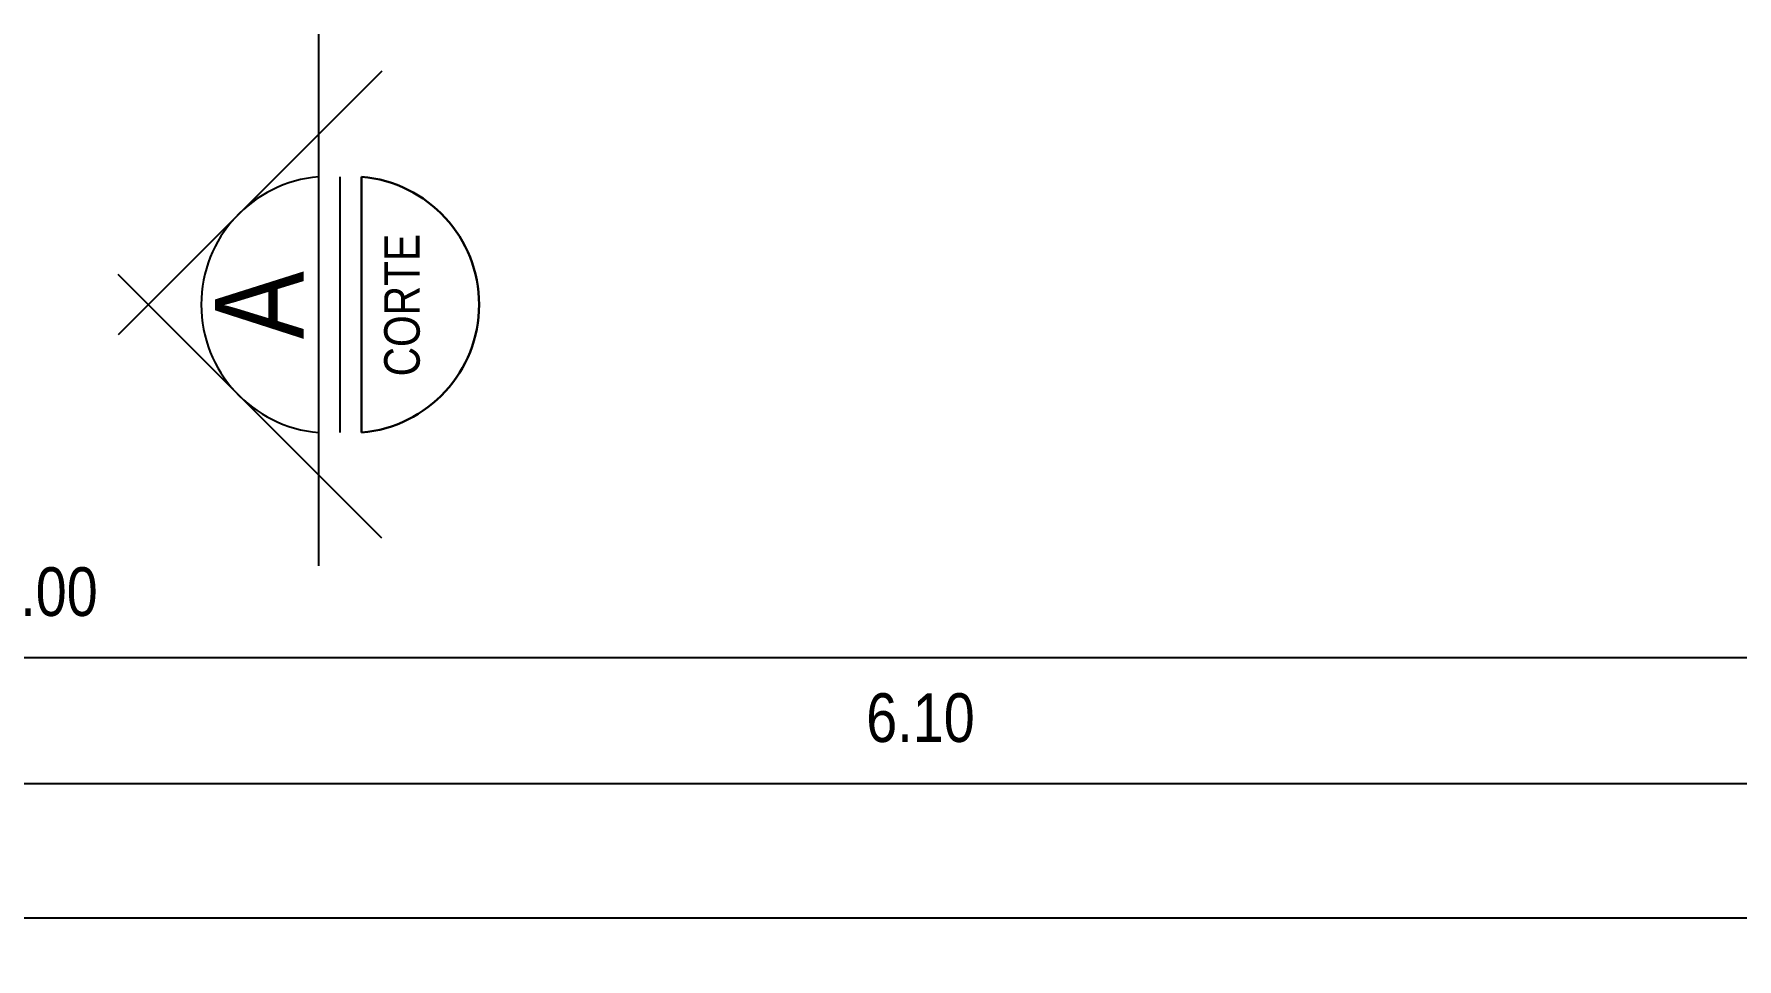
# Model space of a CAD drawing. Header units: millimetres. Extents: x 3955 to 10567, y -112 to 1797.
# Drawn here: x 5273.581 to 5277.778, y 919.209 to 921.487 of the extents above; entities that cross this region are included whole.
import ezdxf
from ezdxf.enums import TextEntityAlignment as Align

# ---------------------------------------------------------------- set-up
doc = ezdxf.new("R2010")
doc.units = ezdxf.units.MM
doc.header["$LTSCALE"] = 20
for name, color, linetype in [('COTA', 7, 'Continuous'), ('E-Pen-B', 5, 'Continuous'), ('E-pen-y', 2, 'Continuous'), ('PAREDE', 5, 'Continuous')]:
    doc.layers.add(name, color=color, linetype=linetype)
doc.layers.add('E-Pen-G', color=3, linetype='Continuous', lineweight=30)
doc.layers.add('E-Txt-W', color=7, linetype='Continuous', lineweight=20)
doc.styles.add('F2', font='ARIALN.TTF')
doc.dimstyles.new('ARQUITETURA', dxfattribs={"dimtxt": 0.11, "dimasz": 0.05, "dimexe": 0.1, "dimexo": 0, "dimgap": 0.1, "dimtad": 1, "dimzin": 5, "dimdsep": 46, "dimtxsty": 'F2', "dimblk": 'COTA', "dimcen": 0, "dimse1": 1, "dimse2": 1, "dimadec": 0, "dimazin": 0, "dimtfac": 2, "dimtix": 1, "dimtmove": 2, "dimatfit": 3, "dimldrblk": 'COTA', "dimfxl": 1, "dimtolj": 1, "dimtzin": 5, "dimarcsym": 0})

# ---------------------------------------------------------------- blocks, each defined once
blk = doc.blocks.new('COTA')
at = {"layer": 'COTA'}
for p, q in [((0, 1), (0, -1)), ((-1, 0), (1, 0))]:
    blk.add_line(p, q, dxfattribs=at)
at = {"layer": 'COTA', "const_width": 0.5}
blk.add_lwpolyline([(-0.25, 0, 1), (0.25, 0, 1)], format="xyb", close=True, dxfattribs=at)
blk = doc.blocks.new('*D514')
at = {"color": 0, "lineweight": -2}
blk.add_line((5272.7658, 919.6414), (5278.7658, 919.6414), dxfattribs=at)
at = {"color": 0, "lineweight": -2, "xscale": 0.05, "yscale": 0.05, "zscale": 0.05, "rotation": 180}
blk.add_blockref('COTA', (5272.7158, 919.6414), dxfattribs=at)
at = {"color": 0, "lineweight": -2, "xscale": 0.05, "yscale": 0.05, "zscale": 0.05}
blk.add_blockref('COTA', (5278.8158, 919.6414), dxfattribs=at)
at = {"color": 0, "insert": (5275.7658, 919.8027), "char_height": 0.12, "attachment_point": 5, "style": 'F2'}
blk.add_mtext('\\A1;6.10', dxfattribs=at)
blk = doc.blocks.new('*D519')
at = {"color": 0, "lineweight": -2}
blk.add_line((5261.1158, 919.9518), (5286.0158, 919.9518), dxfattribs=at)
at = {"color": 0, "lineweight": -2, "xscale": 0.05, "yscale": 0.05, "zscale": 0.05, "rotation": 180}
blk.add_blockref('COTA', (5261.0658, 919.9518), dxfattribs=at)
at = {"color": 0, "lineweight": -2, "xscale": 0.05, "yscale": 0.05, "zscale": 0.05}
blk.add_blockref('COTA', (5286.0658, 919.9518), dxfattribs=at)
at = {"color": 0, "insert": (5273.5658, 920.1131), "char_height": 0.12, "attachment_point": 5, "style": 'F2'}
blk.add_mtext('\\A1;25.00', dxfattribs=at)
blk = doc.blocks.new('Ind-cor_Hor')
at = {"layer": 'E-Pen-B', "color": 2}
blk.add_line((-0.3498, 0), (0.3498, 0), dxfattribs=at)
at = {"layer": 'E-Pen-G', "color": 7}
blk.add_line((-0.3498, -0.0585), (0.3498, -0.0585), dxfattribs=at)
blk.add_arc((0, -0.0292), 0.351, 184.7802, 355.2198, dxfattribs=at)
at = {"layer": 'E-pen-y', "color": 2}
for p, q in [((-0.6385, -0.1137), (0.0822, 0.6071)), ((0.6385, -0.1137), (-0.0822, 0.6071)), ((-0.7143, 0.0585), (0.7399, 0.0585))]:
    blk.add_line(p, q, dxfattribs=at)
blk.add_arc((0, 0.0293), 0.351, 4.7802, 175.2198, dxfattribs=at)
at = {"layer": 'E-Txt-W', "color": 2, "style": 'F2'}
blk.add_attdef('CORTE', text='', height=0.23, dxfattribs=at).set_placement((-0.0013, 0.1), align=Align.CENTER)
at = {"layer": 'E-Txt-W', "color": 7, "style": 'F2'}
blk.add_attdef('PRANCHA', text='', height=0.075, dxfattribs=at).set_placement((-0.0013, -0.1793), align=Align.CENTER)

msp = doc.modelspace()

# ---------------------------------------------------------------- linework, layer by layer
at = {"layer": 'PAREDE', "color": 5, "linetype": 'Continuous'}
msp.add_line((5261.0658, 919.3102), (5286.0658, 919.3102), dxfattribs=at)
at = {"layer": 'PAREDE', "linetype": 'Continuous'}
msp.add_line((5261.2158, 919.3102), (5285.9158, 919.3102), dxfattribs=at)

# ---------------------------------------------------------------- block references
ref = msp.add_blockref('Ind-cor_Hor', (5274.3354, 920.8209), dxfattribs=dict(xscale=0.9008534374780003, yscale=0.9008534374780003, zscale=0.9008534374780003, rotation=89.99999999999999))
ref.add_attrib('CORTE', 'A', dxfattribs={"layer": 'E-Txt-W', "height": 0.2188, "rotation": 90, "style": 'F2'}).set_placement((5274.2453, 920.8197), align=Align.CENTER)
ref.add_attrib('PRANCHA', 'CORTE', dxfattribs={"layer": 'E-Txt-W', "height": 0.08753, "rotation": 90, "style": 'F2'}).set_placement((5274.5314, 920.8197), align=Align.CENTER)

# ---------------------------------------------------------------- dimensions: what is measured, and where the dimension line sits
at = {"color": 4}
for base, p1, p2, picture, middle in [((5286.0658, 919.9518), (5261.0658, 919.3102), (5286.0658, 919.3102), '*D519', (5273.5658, 920.1131)), ((5278.8158, 919.6414), (5272.7158, 918.1602), (5278.8158, 919.1602), '*D514', (5275.7658, 919.8027))]:
    dim = msp.add_linear_dim(base=base, p1=p1, p2=p2, dimstyle='ARQUITETURA', override={"dimtxt": 0.12, "dimfxl": 0.1, "dimfxlon": 1}, dxfattribs=at)
    dim.commit()
    dim.dimension.update_dxf_attribs({"geometry": picture, "text_midpoint": middle})

doc.saveas('drawing.dxf')
